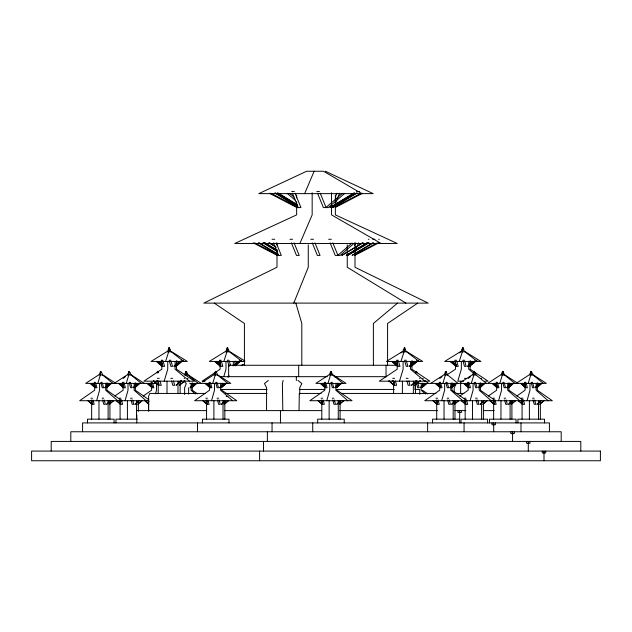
<?xml version="1.0" encoding="UTF-8"?>
<svg xmlns="http://www.w3.org/2000/svg" width="632" height="632" viewBox="0 0 632 632"><rect width="100%" height="100%" fill="white"/><g stroke="black" fill="none" stroke-linecap="round" stroke-linejoin="round"><path stroke-width="0.95" d="M169.123 347.687L168.776 351.763M227.37 347.687L227.022 351.763M404.496 347.687L404.148 351.763M462.743 347.687L462.395 351.763L459.211 361.433M100.725 371.426L100.377 374.91L97.794 383.387M129.165 371.426L128.817 374.91L126.226 383.387M157.573 372.809L157.645 371.426M186.085 371.426L185.737 374.91M215.631 371.426L215.283 374.91L212.7 383.387M330.876 371.426L330.528 374.91L327.945 383.387M416.156 372.809L416.235 371.426M445.789 371.426L445.434 374.91L442.85 383.387M474.221 371.426L473.874 374.91L471.29 383.387M502.709 371.426L502.361 374.91L499.778 383.387M531.141 371.426L530.793 374.91L528.21 383.387M157.139 372.809L157.447 371.426L157.976 371.426L158.284 372.809M415.73 372.809L416.038 371.426L416.567 371.426L417.025 372.809M283.152 380.425L282.393 383.553L282.812 410.61M106.516 385.939L107.243 383.237M134.948 385.939L135.683 383.237M191.867 385.939L192.602 383.237M221.421 385.939L222.156 383.237M336.422 386.831L337.393 383.237M339.621 402.576L340.095 400.83M421.781 386.831L422.753 383.237M451.572 385.939L452.307 383.237M480.012 385.939L480.739 383.237M508.491 385.939L509.226 383.237M536.931 385.939L537.658 383.237M96.609 400.72L99.579 390.221L99.579 383.387M125.041 400.72L128.012 390.221L128.012 383.387M155.48 393.831L156.499 390.221L156.499 383.387M211.515 400.72L214.485 390.221L214.485 383.387M326.76 400.72L329.73 390.221L329.73 383.387M441.665 400.72L444.636 390.221L444.636 383.387M470.105 400.72L473.076 390.221L473.076 383.387M498.585 400.72L501.555 390.221L501.555 383.387M527.025 400.72L529.995 390.221L529.995 383.387M175.972 364.625L176.976 361.117M179.78 382.684L180.286 380.938M234.717 362.871L235.222 361.117M411.843 362.871L412.348 361.117M414.908 383.553L415.659 380.938M469.845 363.748L470.595 361.117M164.17 381.183L167.733 369.222L167.733 361.433M223.839 376.419L225.98 369.222L225.98 361.433M399.543 381.183L403.105 369.222L403.105 361.433M154.714 383.387L155.14 381.997M165.592 361.433L168.697 351.763M223.839 361.433L226.943 351.763M400.965 361.433L404.069 351.763M293.754 303.107L308.266 267.273L308.266 244.845M335.442 196.821L336.903 193.234M335.229 203.994L339.605 193.234M354.702 245.548L355.792 242.854M354.852 251.828L358.502 242.854M304.656 193.637L314.136 171.256M299.892 243.478L312.161 214.88L312.161 192.752M109.304 383.537L104.707 387.732L109.652 383.537M110.948 383.537L106.35 387.732L111.295 383.537M110.56 400.649L106.531 404.33L110.956 400.649M113.333 400.649L109.304 404.33L113.728 400.649M137.744 383.537L133.147 387.732L138.092 383.537M139.388 383.537L134.79 387.732L139.735 383.537M139 400.649L134.971 404.33L139.395 400.649M141.773 400.649L137.737 404.33L142.16 400.649M194.664 383.537L190.066 387.732L195.012 383.537M196.307 383.537L191.709 387.732L196.655 383.537M224.218 383.537L219.62 387.732L224.565 383.537M225.861 383.537L221.263 387.732L226.209 383.537M225.474 400.649L221.437 404.33L225.861 400.649M228.239 400.649L224.21 404.33L228.634 400.649M339.463 383.537L334.857 387.732L339.803 383.537M341.106 383.537L336.5 387.732L341.446 383.537M340.711 400.649L336.682 404.33L341.106 400.649M343.484 400.649L339.455 404.33L343.879 400.649M424.815 383.537L420.217 387.732L425.162 383.537M426.458 383.537L421.86 387.732L426.805 383.537M454.368 383.537L449.771 387.732L454.716 383.537M456.012 383.537L451.414 387.732L456.359 383.537L454.195 387.74L454.195 392.322M455.625 400.649L451.588 404.33L456.02 400.649M458.398 400.649L454.361 404.33L458.785 400.649M482.801 383.537L478.203 387.732L483.148 383.537M484.444 383.537L479.846 387.732L484.791 383.537M484.057 400.649L480.028 404.33L484.452 400.649M486.83 400.649L482.801 404.33L487.225 400.649M511.288 383.537L506.69 387.732L511.636 383.537M512.931 383.537L508.333 387.732L513.279 383.537M512.544 400.649L508.515 404.33L512.939 400.649M515.317 400.649L511.28 404.33L515.704 400.649M539.728 383.537L535.13 387.732L540.068 383.537M541.371 383.537L536.766 387.732L541.711 383.537M540.984 400.649L536.947 404.33L541.371 400.649M543.749 400.649L539.72 404.33L544.144 400.649M227.931 377.233L229.408 375.953M241.203 365.707L243.178 364.427L241.701 365.707M325.891 207.596L342.41 193.305M344.796 193.305L328.277 207.596L323.379 207.588L317.541 193.234M179.567 361.465L173.895 366.386L179.986 361.465M181.542 361.465L175.862 366.386L181.953 361.465M181.21 380.859L176.075 385.299L181.684 380.859M184.536 380.859L179.401 385.299L185.01 380.859M337.733 255.431L352.095 242.996M354.481 242.996L340.119 255.431L335.221 255.415L330.109 242.854M232.845 365.77L237.814 361.465M233.263 365.77L238.232 361.465M234.82 365.77L239.789 361.465M235.23 365.77L240.2 361.465M414.94 361.465L409.267 366.386L415.358 361.465M416.915 361.465L411.234 366.386L417.325 361.465M416.583 380.859L411.448 385.299L417.057 380.859M419.909 380.859L414.774 385.299L420.375 380.859M473.186 361.465L467.514 366.386L473.605 361.465M475.161 361.465L469.481 366.386L475.572 361.465M397.544 303.107L373.386 323.473L373.386 365.264M268.308 380.425L264.476 383.553L266.57 387.74L266.57 410.61M123.193 378.45L125.373 376.68M439.817 378.45L441.997 376.68M468.249 378.45L470.429 376.68M401.059 352.917L402.552 351.763L406.574 351.763L419.103 361.433M459.306 352.917L460.799 351.763L464.82 351.763L477.35 361.433M114.842 396.011L123.098 390.221L123.098 382.905M143.33 396.011L151.585 390.221L151.585 382.905M459.906 396.011L468.162 390.221L468.162 382.905M488.386 396.011L496.649 390.221L496.649 382.905M516.826 396.011L525.081 390.221L525.081 382.905M417.72 303.107L387.582 323.473L387.582 365.264M446.966 374.879L455.459 369.222L455.459 361.717M98.703 374.91L85.675 383.387L158.442 383.387M114.826 382.921L127.143 374.91M202.722 381.997L213.616 374.91M328.853 374.91L315.826 383.387L346.06 383.387L333.032 374.91M430.732 383.387L443.767 374.91M461.313 381.997L472.199 374.91M488.37 382.921L500.686 374.91M516.802 382.921L529.126 374.91M166.69 351.763L151.048 361.433L187.333 361.433L171.691 351.763M224.937 351.763L209.295 361.433L244.679 361.433M402.063 351.763L386.421 361.433L422.705 361.433L407.063 351.763M460.309 351.763L444.667 361.433L480.952 361.433L465.31 351.763M353.999 192.95L329.928 207.588L354.671 192.95M356.519 192.95L332.448 207.588L357.191 192.95M362.523 242.799L341.77 255.415L363.195 242.799M366.947 242.799L346.194 255.415L367.611 242.799M368.401 242.799L347.655 255.415L369.072 242.799M372.825 242.799L352.079 255.415L373.496 242.799M335.371 206.703L361.164 193.234M335.086 207.596L362.602 193.234M354.994 254.53L377.344 242.854M354.718 255.431L378.789 242.854M291.66 191.441L294.37 191.441M316.806 191.441L319.516 191.441M356.488 191.441L357.159 191.441M359.008 191.441L359.679 191.441M272.037 239.267L274.746 239.267M289.914 239.267L292.616 239.267M310.778 239.267L313.48 239.267M328.648 239.267L331.358 239.267M368.33 239.267L369.001 239.267M372.754 239.267L373.425 239.267M374.215 239.267L374.887 239.267M378.639 239.267L379.303 239.267M227.575 349.314L227.852 351.084M167.18 351.763L171.201 351.763L183.738 361.433M225.427 351.763L229.448 351.763L241.985 361.433M161.152 360.24L162.827 360.24M169.123 360.24L170.798 360.24M180.989 360.24L181.4 360.24M182.956 360.24L183.375 360.24M219.399 360.24L221.074 360.24M227.37 360.24L229.045 360.24M239.236 360.24L239.647 360.24M241.203 360.24L241.622 360.24M396.525 360.24L398.2 360.24M404.496 360.24L406.171 360.24M416.362 360.24L416.772 360.24M418.329 360.24L418.747 360.24M454.771 360.24L456.446 360.24M462.743 360.24L464.417 360.24M474.608 360.24L475.019 360.24M476.575 360.24L476.994 360.24M397.449 365.264L228.634 365.264L228.634 376.672M101.057 372.809L100.859 371.426M129.497 372.809L129.291 371.426M215.97 372.809L215.765 371.426M446.121 372.809L445.916 371.426M474.553 372.809L474.356 371.426M102.463 374.91L99.121 374.91L100.528 371.426L101.87 372.809L102.463 374.91L112.915 383.387M130.903 374.91L127.553 374.91L128.96 371.426L130.31 372.809L130.903 374.91L141.347 383.387M187.823 374.91L184.473 374.91L185.887 371.426L187.23 372.809L187.823 374.91L198.266 383.387M217.376 374.91L214.027 374.91L215.433 371.426L216.784 372.809L217.376 374.91L227.82 383.387M332.614 374.91L329.272 374.91L330.678 371.426L331.208 371.426L332.614 374.91L343.065 383.387M447.527 374.91L444.178 374.91L445.584 371.426L446.113 371.426L447.527 374.91L457.971 383.387M475.959 374.91L472.618 374.91L474.024 371.426L474.553 371.426L475.959 374.91L486.411 383.387M504.447 374.91L501.097 374.91L502.511 371.426L503.04 371.426L504.447 374.91L514.89 383.387M532.879 374.91L529.537 374.91L530.943 371.426L531.472 371.426L532.879 374.91L543.33 383.387M219.738 376.672L327.281 376.672M334.186 376.672L386.681 376.672M157.352 378.323L159.256 378.323M170.79 378.323L172.694 378.323M184.141 378.323L184.615 378.323M187.467 378.323L187.941 378.323M392.725 378.323L394.629 378.323M406.163 378.323L408.067 378.323M419.514 378.323L419.988 378.323M422.84 378.323L423.314 378.323M464.409 378.323L466.313 378.323M481.086 378.323L481.56 378.323M205.013 381.183L202.114 381.183L220.086 369.222L220.086 360.777M463.588 381.183L457.789 381.183L461.352 369.222L461.352 361.433M484.784 381.183L488.133 381.183L470.161 369.222L470.161 360.777M94.097 382.344L95.487 382.344M100.733 382.344L102.131 382.344M122.529 382.344L123.927 382.344M129.173 382.344L130.571 382.344M151.016 382.344L152.415 382.344M209.002 382.344L210.401 382.344M215.646 382.344L217.037 382.344M324.248 382.344L325.646 382.344M330.884 382.344L332.282 382.344M416.243 382.344L417.641 382.344M439.153 382.344L440.551 382.344M445.797 382.344L447.195 382.344M467.593 382.344L468.983 382.344M474.229 382.344L475.627 382.344M496.073 382.344L497.471 382.344M502.717 382.344L504.115 382.344M524.513 382.344L525.911 382.344M531.157 382.344L532.547 382.344M189.679 383.387L230.814 383.387L217.787 374.91M415.169 383.387L546.324 383.387L533.297 374.91M221.05 389.438L267.044 389.438M299.276 389.438L324.801 389.438M336.524 389.438L394.281 389.438M414.861 389.438L419.759 389.438L419.759 394.344M205.131 393.436L149.839 393.436L148.631 395.988L148.631 410.61M225.529 393.436L267.02 393.436M321.143 393.436L299.292 393.436L299.047 410.61M341.557 393.436L435.962 393.436M456.122 393.436L463.833 393.436M226.24 396.533L227.836 396.533M90.921 398.2L92.509 398.2M102.123 398.2L103.711 398.2M119.361 398.2L120.949 398.2M130.563 398.2L132.151 398.2M205.835 398.2L207.422 398.2M217.037 398.2L218.617 398.2M321.072 398.2L322.66 398.2M332.274 398.2L333.862 398.2M435.985 398.2L437.573 398.2M447.187 398.2L448.767 398.2M464.417 398.2L466.005 398.2M475.619 398.2L477.207 398.2M492.905 398.2L494.493 398.2M504.107 398.2L505.695 398.2M521.345 398.2L522.925 398.2M532.539 398.2L534.127 398.2M148.828 400.72L79.687 400.72L94.666 390.221L94.666 382.905M136.796 410.61L206.703 410.61M224.305 410.61L321.743 410.61M339.345 410.61L437.407 410.61M454.708 410.61L465.863 410.61M483.393 410.61L494.232 410.61M137.239 419.158L115.948 419.158L115.948 422.911M459.132 419.158L432.572 419.158L432.572 422.911M325.409 171.256L373.196 193.637L258.804 193.637L306.591 171.256L323.545 171.256L361.852 193.637M270.836 193.234L298.351 207.596M269.398 193.234L296.914 207.596L300.943 207.588L295.097 193.234M254.657 242.854L278.728 255.431M253.211 242.854L277.282 255.431L281.311 255.415L276.208 242.854M381.128 243.478L331.524 214.88L331.524 192.752M278.001 192.95L297.087 204.555M277.329 192.95L296.424 204.555M275.481 192.95L297.056 206.072M274.809 192.95L296.392 206.072M269.477 242.799L275.291 246.33M268.805 242.799L276.279 247.341M265.053 242.799L277.503 250.367M264.389 242.799L276.84 250.367M263.599 242.799L276.879 250.872M262.928 242.799L277.037 251.378M259.175 242.799L277.432 253.898M258.504 242.799L276.769 253.898M405.934 303.107L347.26 267.273L347.26 244.845M229.937 351.763L244.94 361.038M504.857 374.91L517.892 383.387M188.233 374.91L201.268 383.387M131.314 374.91L144.349 383.387M102.874 374.91L115.909 383.387M214.28 303.107L244.418 323.473L244.418 365.264M523.873 400.72L508.902 390.221L508.902 382.905M495.393 400.72L480.415 390.221L480.415 382.905M466.953 400.72L451.975 390.221L451.975 382.905M422.429 390.221L427.682 393.902M337.069 390.221L352.048 400.72L309.838 400.72L324.816 390.221L324.816 382.905M221.824 390.221L236.803 400.72L194.601 400.72L209.571 390.221L209.571 383.822M197.532 393.902L192.278 390.221L192.278 382.905M148.836 399.669L135.351 390.221L135.351 382.905M121.897 400.72L106.919 390.221L106.919 382.905M425.249 380.812L428.417 383.387M297.996 380.425L301.835 383.553L299.742 387.74L299.742 394.155M473.755 373.417L468.707 369.222L468.707 361.433M424.862 381.183L410.46 369.222L410.46 361.433M189.489 381.183L175.088 369.222L175.088 361.433M289.59 193.305L293.896 197.034M287.204 193.305L295.105 200.139M452.433 361.465L455.98 364.538M452.014 361.465L456.272 365.154M450.458 361.465L456.138 366.386L450.047 361.465M394.186 361.465L397.022 363.921M393.768 361.465L397.315 364.538M392.211 361.465L397.18 365.77M391.8 361.465L397.473 366.386M392.543 380.859L394.013 382.131M392.069 380.859L394.273 382.763M389.217 380.859L394.352 385.299M388.743 380.859L393.878 385.299M217.06 361.465L219.897 363.921M216.642 361.465L220.197 364.538M215.085 361.465L220.055 365.77M214.675 361.465L220.347 366.386M158.814 361.465L162.361 364.538M158.395 361.465L161.95 364.538M156.839 361.465L161.808 365.77M156.428 361.465L162.1 366.386M157.171 380.859L158.64 382.131M156.697 380.859L158.166 382.131M153.845 380.859L158.245 384.667M153.379 380.859L158.506 385.299M548.126 400.72L536.118 390.221L536.118 383.387M519.694 400.72L507.686 390.221L507.686 383.387M491.206 400.72L479.198 390.221L479.198 383.387M462.766 400.72L450.766 390.221L450.766 383.387M425.541 394.013L421.212 390.221L421.212 383.387M347.861 400.72L335.853 390.221L335.853 383.387M232.615 400.72L220.608 390.221L220.608 383.387M195.391 394.013L191.061 390.221L191.061 383.387M146.142 400.72L134.142 390.221L134.142 383.387M117.71 400.72L105.702 390.221L105.702 383.387M522.696 383.537L525.318 385.939M522.348 383.537L525.634 386.531M521.052 383.537L525.65 387.732L520.705 383.537M521.044 400.649L522.388 401.881M518.667 400.649L522.024 403.714M518.272 400.649L522.308 404.33M494.256 383.537L496.886 385.939M493.908 383.537L497.194 386.531M492.612 383.537L497.21 387.732L492.265 383.537M492.604 400.649L493.955 401.881M490.227 400.649L493.592 403.714M489.839 400.649L493.868 404.33M465.768 383.537L468.399 385.939M465.428 383.537L468.707 386.531M464.125 383.537L468.731 387.732L463.785 383.537M464.125 400.649L465.468 401.881M461.747 400.649L465.776 404.33M461.352 400.649L465.381 404.33M437.336 383.537L439.959 385.939M436.988 383.537L440.275 386.531M435.693 383.537L440.291 387.732L435.345 383.537M435.685 400.649L437.028 401.881M433.307 400.649L437.336 404.33M432.912 400.649L436.949 404.33M322.423 383.537L325.053 385.939M322.083 383.537L325.369 386.531M320.78 383.537L325.385 387.732M320.44 383.537L325.038 387.732M320.78 400.649L322.123 401.881M318.402 400.649L321.759 403.714M318.007 400.649L322.036 404.33M207.185 383.537L210.472 386.531M206.838 383.537L210.124 386.531M205.542 383.537L210.14 387.732L205.195 383.537M205.929 400.649L207.272 401.881M205.534 400.649L206.877 401.881M203.156 400.649L207.185 404.33M202.761 400.649L206.798 404.33M149.199 383.537L151.822 385.939M148.852 383.537L152.138 386.531M147.556 383.537L152.154 387.732L147.209 383.537M147.548 400.649L148.891 401.881M145.17 400.649L148.528 403.714M144.775 400.649L148.812 404.33M120.712 383.537L123.343 385.939M120.364 383.537L123.651 386.531M119.069 383.537L123.667 387.732L118.721 383.537M119.061 400.649L120.404 401.881M116.683 400.649L120.72 404.33M116.296 400.649L120.325 404.33M92.272 383.537L94.903 385.939M91.932 383.537L95.211 386.531M90.629 383.537L95.234 387.732L90.289 383.537M90.629 400.649L91.972 401.881M88.251 400.649L92.28 404.33M87.856 400.649L91.885 404.33M183.833 381.049L186.298 383.553L184.615 387.74L184.615 394.487M320.242 193.234L326.088 207.588M332.819 242.854L337.93 255.415M314.941 242.854L320.053 255.415L317.343 255.415L312.24 242.854M292.395 193.234L298.233 207.588M294.077 242.854L299.189 255.415L296.479 255.415L291.376 242.854M273.498 242.854L278.609 255.415M295.831 303.107L301.804 323.473L301.804 365.264M464.67 361.117L466.171 366.386L464.496 366.386L462.995 361.117M467.806 383.553L468.304 385.299L466.408 385.299L465.903 383.553M456.699 361.117L458.208 366.386L456.533 366.386L455.024 361.117M406.423 361.117L407.924 366.386L406.25 366.386L404.749 361.117M408.817 380.938L410.065 385.299L408.161 385.299L406.913 380.938M398.452 361.117L399.961 366.386L398.286 366.386L396.778 361.117M395.371 380.938L396.62 385.299L394.716 385.299L393.467 380.938M229.298 361.117L230.554 365.501M227.623 361.117L229.124 366.386M221.326 361.117L222.835 366.386L221.161 366.386L219.652 361.117M171.051 361.117L172.552 366.386L170.877 366.386L169.376 361.117M173.445 380.938L174.693 385.299L172.789 385.299L171.541 380.938M163.08 361.117L164.589 366.386L162.914 366.386L161.405 361.117M159.999 380.938L161.247 385.299L159.343 385.299L158.095 380.938M532.792 383.237L534.008 387.732L532.618 387.732L531.394 383.237M534.601 399.953L535.794 404.33L534.206 404.33L533.021 399.953M526.156 383.237L527.372 387.732L525.974 387.732L524.758 383.237M523.407 399.953L524.592 404.33L523.004 404.33L521.819 399.953M504.36 383.237L505.576 387.732L504.178 387.732L502.961 383.237M506.169 399.953L507.354 404.33L505.766 404.33L504.581 399.953M497.716 383.237L498.932 387.732L497.542 387.732L496.317 383.237M494.967 399.953L496.152 404.33L494.572 404.33L493.379 399.953M475.872 383.237L477.089 387.732L475.699 387.732L474.474 383.237M477.681 399.953L478.866 404.33L477.286 404.33L476.094 399.953M469.228 383.237L470.453 387.732L469.055 387.732L467.838 383.237M466.479 399.953L467.672 404.33L466.084 404.33L464.899 399.953M447.432 383.237L448.657 387.732L447.259 387.732L446.042 383.237M449.249 399.953L450.434 404.33L448.846 404.33L447.661 399.953M440.796 383.237L442.013 387.732L440.615 387.732L439.398 383.237M438.047 399.953L439.232 404.33L437.644 404.33L436.459 399.953M417.886 383.237L419.103 387.732L417.705 387.732L416.488 383.237M332.527 383.237L333.743 387.732L332.353 387.732L331.128 383.237M334.336 399.953L335.521 404.33L333.941 404.33L332.748 399.953M325.883 383.237L327.107 387.732L325.709 387.732L324.493 383.237M323.134 399.953L324.327 404.33L322.739 404.33L321.554 399.953M217.282 383.237L218.506 387.732L217.108 387.732L215.891 383.237M219.091 399.953L220.284 404.33L218.696 404.33L217.511 399.953M210.646 383.237L211.862 387.732L210.464 387.732L209.247 383.237M207.896 399.953L209.081 404.33L207.493 404.33L206.308 399.953M157.897 383.237L158.387 385.038M152.66 383.237L153.876 387.732L152.478 387.732L151.261 383.237M148.323 399.953L148.797 401.699M130.808 383.237L132.033 387.732L130.634 387.732L129.418 383.237M132.625 399.953L133.81 404.33L132.222 404.33L131.037 399.953M124.172 383.237L125.389 387.732L123.99 387.732L122.774 383.237M121.423 399.953L122.608 404.33L121.02 404.33L119.835 399.953M102.376 383.237L103.593 387.732L102.202 387.732L100.978 383.237M104.185 399.953L105.37 404.33L103.79 404.33L102.597 399.953M95.732 383.237L96.957 387.732L95.558 387.732L94.342 383.237M92.983 399.953L94.176 404.33L92.588 404.33L91.403 399.953M463.074 350.262L462.877 347.687M531.275 371.426L531.623 374.91M502.835 371.426L503.183 374.91M416.369 371.426L416.441 372.809M331.01 371.426L331.358 374.91M186.211 371.426L186.566 374.91M157.779 371.426L157.858 372.809M169.258 347.687L169.605 351.763M580.8 451.082L580.8 441.42L51.2 441.42L51.2 451.082M561.2 441.42L561.2 431.759L70.8 431.759L70.8 441.42M549.421 431.759L549.421 422.911L82.579 422.911L82.579 431.759M545.677 451.082L545.677 452.931L542.327 452.931L542.327 451.082M544.492 422.911L544.492 419.158L517.924 419.158L517.924 422.911M544.002 451.082L544.002 460.744M540.344 400.467L540.344 419.158M538.527 400.467L538.527 419.158M537.334 382.905L537.334 390.221L552.313 400.72L424.751 400.72L439.722 390.221L439.722 382.905M529.964 441.42L529.964 443.269L526.614 443.269L526.614 441.42M529.395 400.72L529.395 419.158M528.289 441.42L528.289 451.082M522.079 400.467L522.079 419.158M520.997 422.911L520.997 431.759M516.052 422.911L516.052 419.158L489.492 419.158L489.492 422.911M514.251 431.759L514.251 433.607L510.901 433.607L510.901 431.759M512.576 431.759L512.576 441.42M511.904 400.467L511.904 419.158M510.095 400.467L510.095 419.158M500.963 400.72L500.963 419.158M495.377 422.911L495.377 424.759L492.028 424.759L492.028 422.911M493.639 400.467L493.639 419.158M493.703 422.911L493.703 431.759M487.572 422.911L487.572 419.158L461.005 419.158L461.005 422.911M483.417 400.467L483.417 419.158M481.608 400.467L481.608 419.158M472.475 400.72L472.475 419.158M465.152 400.467L465.152 419.158M464.481 351.763L463.074 347.687L462.545 347.687L462.237 349.314L461.731 349.314L461.139 351.763M464.062 422.911L464.062 431.759M461.344 410.61L461.344 412.459L457.995 412.459L457.995 410.61M460.633 381.183L460.633 393.61M459.669 410.61L459.669 422.911M454.985 400.467L454.985 419.158M453.176 400.467L453.176 419.158M444.043 400.72L444.043 419.158M436.72 400.467L436.72 419.158M427.635 422.911L427.635 431.759M415.524 381.191L415.524 393.61M415.082 383.387L415.082 389.241M413.352 381.191L413.352 393.61M411.914 360.777L411.914 369.222L429.886 381.183L379.24 381.183L397.212 369.222L397.212 360.777M406.234 351.763L404.828 347.687L404.298 347.687L403.99 349.314L403.485 349.314L402.892 351.763M404.828 349.314L404.828 350.262M402.387 381.183L402.387 393.61M393.602 381.191L393.602 393.61M386.041 365.264L386.041 376.672M354.994 243.13L354.994 267.273L428.18 303.107L203.82 303.107L277.006 267.273L277.006 249.885M344.235 422.911L344.235 419.158L317.675 419.158L317.675 422.911M340.079 400.467L340.079 419.158M338.262 400.467L338.262 419.158M335.363 195.012L335.363 214.88L397.236 243.478L234.764 243.478L296.637 214.88L296.637 201.632M329.13 400.72L329.13 419.158M321.807 400.467L321.807 419.158M312.729 422.911L312.729 431.759M298.675 365.264L298.675 376.672M296.637 195.012L296.637 197.848M296.329 376.672L296.329 380.598M280.458 410.61L280.458 422.911M277.006 243.13L277.006 245.058M272.052 422.911L272.052 431.759M267.375 431.759L267.375 441.42M263.489 441.42L263.489 451.082M259.602 451.082L259.602 460.744M233.334 361.433L233.334 365.328M229.108 351.763L228.515 349.314L228.01 349.314L227.702 347.687L227.172 347.687L225.766 351.763M228.989 422.911L228.989 419.158L202.43 419.158L202.43 422.911M224.834 400.467L224.834 419.158M223.025 400.467L223.025 419.158M213.893 400.72L213.893 419.158M206.569 400.467L206.569 419.158M197.484 422.911L197.484 431.759M188.636 387.74L188.636 394.155M180.152 381.191L180.152 393.61M177.979 381.191L177.979 393.61M176.541 360.777L176.541 369.222L194.514 381.183L143.867 381.183L161.839 369.222L161.839 360.777M170.861 351.763L170.269 349.314L169.763 349.314L169.455 347.687L168.926 347.687L167.52 351.763M167.014 381.183L167.014 393.61M158.229 381.191L158.229 393.61M148.583 400.467L148.583 411.29M138.361 400.467L138.361 411.29M136.796 414.884L136.796 422.911M136.552 400.467L136.552 419.158M127.419 400.72L127.419 419.158M120.096 400.467L120.096 419.158M114.076 422.911L114.076 419.158L87.508 419.158L87.508 422.911M109.921 400.467L109.921 419.158M108.112 400.467L108.112 419.158M98.979 400.72L98.979 419.158M91.656 400.467L91.656 419.158M600.4 451.082L31.6 451.082L31.6 460.744L600.4 460.744L600.4 451.082"/></g></svg>
